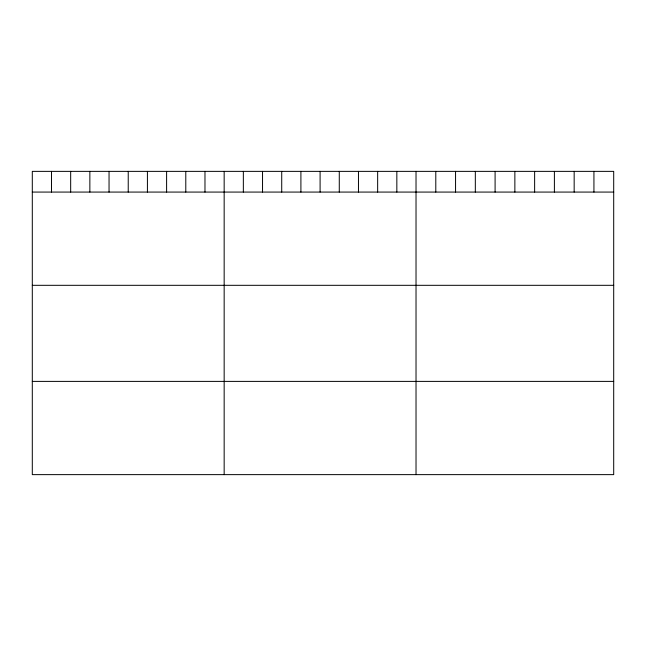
<?xml version="1.0" encoding="UTF-8"?>
<svg xmlns="http://www.w3.org/2000/svg" width="646" height="646" viewBox="0 0 646 646"><rect width="100%" height="100%" fill="white"/><g stroke="black" fill="none" stroke-linecap="round" stroke-linejoin="round"><path stroke-width="0.97" d="M613.7 192.072L613.7 474.632L32.3 474.632L32.3 171.368L613.7 171.368L613.7 192.072L32.3 192.072M32.3 285.314L613.7 285.314M32.3 381.39L613.7 381.39M593.932 171.368L593.932 192.072M574.165 171.368L574.165 192.072M554.397 171.368L554.397 192.072M534.63 171.368L534.63 192.072M514.862 171.368L514.862 192.072M495.094 171.368L495.094 192.072M475.327 171.368L475.327 192.072M455.559 171.368L455.559 192.072M435.792 171.368L435.792 192.072M416.024 171.368L416.024 474.632M396.838 171.368L396.838 192.072M377.652 171.368L377.652 192.072M358.465 171.368L358.465 192.072M339.279 171.368L339.279 192.072M320.093 171.368L320.093 192.072M300.907 171.368L300.907 192.072M281.721 171.368L281.721 192.072M262.534 171.368L262.534 192.072M243.348 171.368L243.348 192.072M224.162 171.368L224.162 474.632M204.976 171.368L204.976 192.072M185.79 171.368L185.79 192.072M166.603 171.368L166.603 192.072M147.417 171.368L147.417 192.072M128.231 171.368L128.231 192.072M109.045 171.368L109.045 192.072M89.859 171.368L89.859 192.072M70.672 171.368L70.672 192.072M51.486 171.368L51.486 192.072"/></g></svg>
